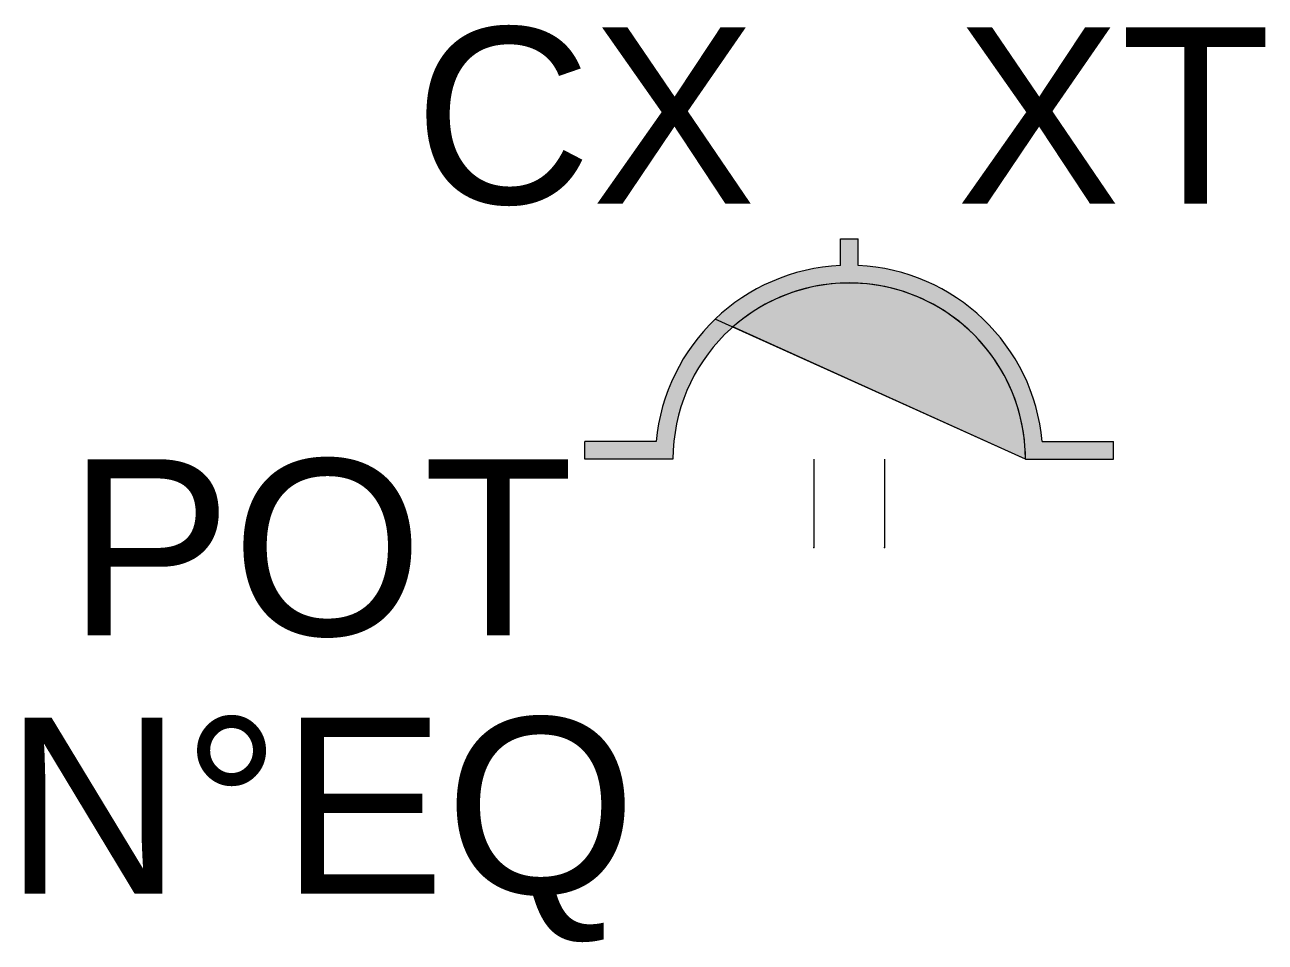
# Model space of a CAD drawing. Header units: millimetres. Extents: x -0.468 to 0.236, y -0.274 to 0.246.
import ezdxf
from ezdxf.enums import TextEntityAlignment as Align

# ---------------------------------------------------------------- set-up
doc = ezdxf.new("R2010")
doc.units = ezdxf.units.MM
doc.styles.get("Standard").update_dxf_attribs({"font": 'arial.ttf'})

msp = doc.modelspace()

# ---------------------------------------------------------------- hatches: boundary and pattern name
msp.add_hatch(color=256).paths.add_polyline_path([(0.005, 0.10989), (0.005, 0.125), (-0.005, 0.125), (-0.005, 0.10989, 0.374774), (-0.10954, 0.01), (-0.15, 0.01), (-0.15, 0), (-0.1, 0, -1), (0.1, 0), (0.15, 0), (0.15, 0.01), (0.10954, 0.01, 0.374774)])
at = {"linetype": 'ByBlock'}
h = msp.add_hatch(color=256, dxfattribs=at)
h.dxf.hatch_style = 1
edge = h.paths.add_edge_path()
edge.add_arc((0, 0), 0.1, 360, 491.36157)
edge.add_line((-0.06608, 0.07506), (0.1, 0))

# ---------------------------------------------------------------- linework, layer by layer
for p, q in [((-0.005, 0.10989), (-0.005, 0.125)), ((-0.005, 0.125), (0.005, 0.125)), ((0.005, 0.10989), (0.005, 0.125)), ((-0.10954, 0.01), (-0.15, 0.01)), ((-0.15, 0), (-0.15, 0.01)), ((0.10954, 0.01), (0.15, 0.01)), ((0.15, 0), (0.15, 0.01)), ((-0.1, 0), (-0.15, 0)), ((-0.02, 0), (-0.02, -0.05)), ((0.02, 0), (0.02, -0.05)), ((0.1, 0), (0.15, 0))]:
    msp.add_line(p, q)
for points in [[(0.1, 0), (-0.07599, 0.07953)], [(0.1, 0), (-0.06608, 0.07506)]]:
    msp.add_lwpolyline(points, dxfattribs=at)
for radius, start, end in [(0.11, 92.60525, 174.78409), (0.11, 5.21591, 87.39475), (0.1, 360, 180), (0.1, 360, 131.36157)]:
    msp.add_arc((0, 0), radius, start, end)
for p in [(-0.02, -0.05), (0.02, -0.05)]:
    msp.add_point(p)

# ---------------------------------------------------------------- texts
for tag, text, p in [('CX', 'C1', (-0.15, 0.195)), ('XT', '', (0.15, 0.195))]:
    msp.add_attdef(tag, text=text, height=0.1).set_placement(p, align=Align.MIDDLE_CENTER)
at = {"flags": 1}
for tag, p in [('POT', (-0.3, -0.05)), ('N°EQ', (-0.3, -0.19654))]:
    msp.add_attdef(tag, text='220', height=0.1, dxfattribs=at).set_placement(p, align=Align.MIDDLE_CENTER)

doc.saveas('drawing.dxf')
